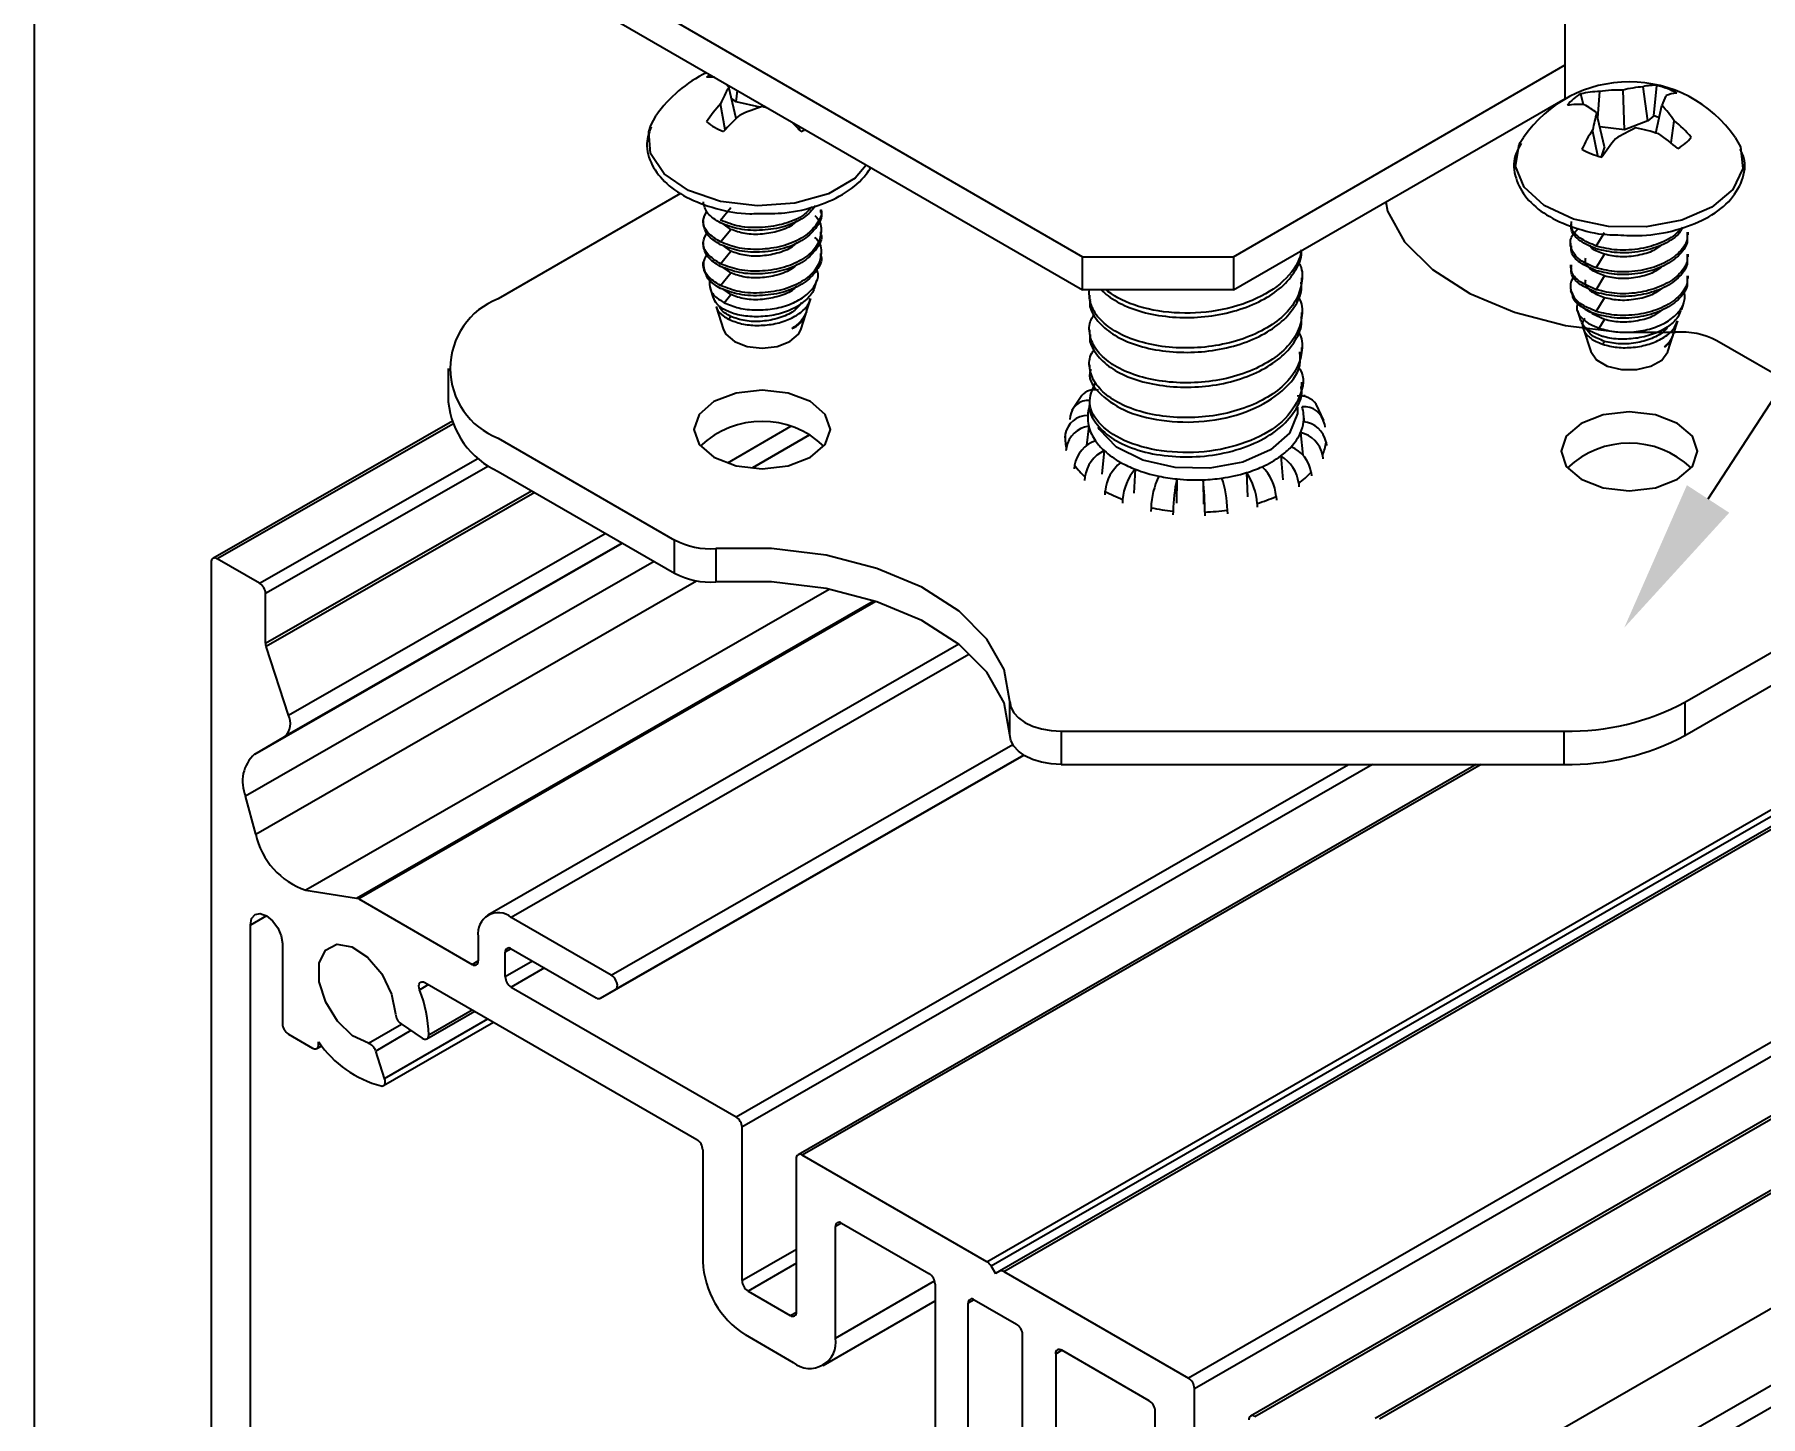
# Model space of a CAD drawing. Extents: x 0 to 4.79, y -8.18 to 0.
# Drawn here: x 0 to 2.023, y -5.025 to -3.406 of the extents above; entities that cross this region are included whole.
import ezdxf
from ezdxf import colors
from ezdxf.entities.mleader import LeaderData, LeaderLine
from ezdxf.math import Vec2, Vec3

# ---------------------------------------------------------------- set-up
doc = ezdxf.new("R2010")
doc.units = 0
doc.header["$LTSCALE"] = 0.5
doc.header["$MEASUREMENT"] = 0
for name, color, linetype in [('FAB DWG', 221, 'CONTINUOUS'), ('Hardware', 242, 'CONTINUOUS'), ('Housing', 150, 'CONTINUOUS'), ('Mounting', 4, 'CONTINUOUS')]:
    doc.layers.add(name, color=color, linetype=linetype)
doc.layers.add('Text-Unprinted', color=131, linetype='CONTINUOUS', plot=False)
doc.styles.get("Standard").update_dxf_attribs({"font": 'arial.ttf'})

msp = doc.modelspace()

# ---------------------------------------------------------------- linework, layer by layer
at = {"layer": 'Hardware', "transparency": 16777216}
for p, q in [((0.8225, -3.504), (0.8139, -3.4673)), ((0.8226, -3.4842), (0.824, -3.4712)), ((1.8158, -3.4878), (1.8125, -3.4751)), ((1.8325, -3.503), (1.8348, -3.4724)), ((1.8639, -3.5172), (1.8621, -3.4707)), ((1.8913, -3.5068), (1.8856, -3.4667)), ((1.8983, -3.5008), (1.9017, -3.4652)), ((0.8095, -3.5172), (0.8042, -3.4866)), ((0.8226, -3.4842), (0.8171, -3.481)), ((0.8501, -3.4907), (0.8226, -3.4842)), ((0.8529, -3.4898), (0.8529, -3.4879)), ((0.8572, -3.4904), (0.8558, -3.4907)), ((1.8405, -3.5371), (1.8311, -3.4971)), ((1.9005, -3.5209), (1.9077, -3.4886)), ((0.7226, -3.512), (0.7288, -3.5005)), ((0.8964, -3.5172), (0.8971, -3.5134)), ((1.8324, -3.5477), (1.8264, -3.5171)), ((1.8639, -3.5172), (1.835, -3.5138)), ((1.8913, -3.5068), (1.8639, -3.5172)), ((1.8983, -3.5008), (1.8913, -3.5068)), ((1.9184, -3.5326), (1.9221, -3.5065)), ((1.7415, -3.5322), (1.7452, -3.526)), ((1.8405, -3.5371), (1.8364, -3.5488)), ((0.8042, -3.6231), (0.8161, -3.6083)), ((0.9219, -3.6141), (0.9219, -3.611)), ((0.7839, -3.6237), (0.7839, -3.6269)), ((0.8042, -3.6486), (0.8161, -3.6338)), ((0.8161, -3.6338), (0.8071, -3.6273)), ((0.9219, -3.6397), (0.9219, -3.6365)), ((1.8307, -3.6534), (1.8402, -3.6374)), ((1.9384, -3.6404), (1.9384, -3.6372)), ((0.7839, -3.6492), (0.7839, -3.6524)), ((0.8042, -3.6742), (0.8161, -3.6593)), ((0.8161, -3.6593), (0.8071, -3.6528)), ((1.8004, -3.65), (1.8004, -3.6531)), ((0.8161, -3.6848), (0.8071, -3.6783)), ((0.9219, -3.6652), (0.9219, -3.662)), ((1.8004, -3.6755), (1.8004, -3.6787)), ((1.8307, -3.679), (1.8402, -3.6629)), ((1.9384, -3.6659), (1.9384, -3.6627)), ((0.7851, -3.6824), (0.786, -3.685)), ((0.8042, -3.7029), (0.8002, -3.7007)), ((0.8042, -3.6997), (0.8161, -3.6848)), ((0.9146, -3.7012), (0.9171, -3.6937)), ((1.8307, -3.7045), (1.8402, -3.6884)), ((1.9384, -3.6914), (1.9384, -3.6882)), ((0.7919, -3.703), (0.7955, -3.714)), ((0.8161, -3.7103), (0.8071, -3.7038)), ((0.8085, -3.7198), (0.8161, -3.7103)), ((0.9051, -3.7302), (0.9101, -3.715)), ((1.8016, -3.7079), (1.8027, -3.7113)), ((1.8307, -3.73), (1.8402, -3.7139)), ((1.9308, -3.7276), (1.9334, -3.7197)), ((0.7989, -3.7244), (0.8077, -3.7514)), ((0.8135, -3.739), (0.8161, -3.7358)), ((0.8981, -3.7514), (0.9041, -3.7332)), ((1.8086, -3.7292), (1.8123, -3.7404)), ((1.8307, -3.7332), (1.826, -3.7315)), ((1.8402, -3.7395), (1.826, -3.7327)), ((1.8341, -3.7497), (1.8402, -3.7395)), ((1.9213, -3.7566), (1.9264, -3.7411)), ((1.8156, -3.7506), (1.8242, -3.7769)), ((1.9146, -3.7769), (1.9206, -3.7587)), ((1.8381, -3.7684), (1.8402, -3.765))]:
    msp.add_line(p, q, dxfattribs=at)
at = {"layer": 'Hardware', "transparency": 16777216, "flags": 128}
for points in [[(0.975, -3.5584), (0.9618, -3.574), (0.9307, -3.592), (0.8911, -3.6031), (0.8474, -3.6063), (0.8043, -3.6011), (0.7665, -3.5881), (0.7381, -3.5687), (0.7221, -3.545), (0.7202, -3.5196), (0.7226, -3.512)], [(1.9936, -3.526), (1.9996, -3.537), (2.0025, -3.5623), (1.9909, -3.5869), (1.9662, -3.6079), (1.931, -3.6232), (1.8892, -3.631), (1.8451, -3.6306), (1.8038, -3.6219), (1.7695, -3.606), (1.746, -3.5844), (1.736, -3.5597), (1.7404, -3.5344), (1.7415, -3.5322)], [(0.8077, -3.7514), (0.8104, -3.7566), (0.8204, -3.7653), (0.8353, -3.771), (0.8529, -3.773), (0.8706, -3.771), (0.8855, -3.7653)], [(0.8855, -3.7653), (0.8954, -3.7566), (0.8981, -3.7514)], [(1.8242, -3.7769), (1.8242, -3.777), (1.831, -3.7866), (1.8436, -3.794), (1.8601, -3.798), (1.8781, -3.7981), (1.8947, -3.7942), (1.9075, -3.7869)], [(1.9075, -3.7869), (1.9145, -3.7773), (1.9146, -3.7769)]]:
    msp.add_lwpolyline(points, dxfattribs=at)
at = {"layer": 'Hardware', "transparency": 16777216}
for centre, radius, start, end in [((0.8529, -3.5865), 0.151, 115.6004, 145.2997), ((0.8345, -3.5135), 0.0746, 125.1355, 128.818), ((0.7908, -3.5197), 0.0644, 84.5139, 92.7161), ((0.9571, -3.5515), 0.1661, 149.5479, 156.9883), ((0.7382, -3.5269), 0.0963, 38.1877, 41.013), ((1.8694, -3.612), 0.151, 34.7003, 145.2997), ((1.8397, -3.5229), 0.0551, 119.5995, 141.2262), ((1.8354, -3.5707), 0.0983, 90.3431, 103.4609), ((1.8577, -3.6254), 0.1548, 88.4025, 98.51), ((1.8937, -3.5864), 0.1199, 93.8715, 105.3103), ((1.8985, -3.516), 0.051, 86.3923, 104.6353), ((1.8786, -3.5585), 0.0962, 61.1799, 76.0691), ((2.0965, -3.5591), 0.2015, 156.0273, 159.5249), ((1.9278, -3.5145), 0.0404, 94.0435, 112.3845), ((0.9475, -3.6151), 0.1924, 138.1056, 146.1163), ((1.0264, -3.7194), 0.2966, 132.2193, 137.5494), ((0.9201, -3.7033), 0.2237, 107.4568, 114.5533), ((0.7858, -3.7033), 0.2237, 70.4117, 72.5432), ((1.8098, -3.5801), 0.0926, 85.6992, 98.0428), ((1.7703, -3.5756), 0.0993, 52.264, 62.1565), ((2.047, -3.5577), 0.2242, 164.3048, 169.5639), ((1.7969, -3.5923), 0.1518, 34.4129, 43.103), ((0.8345, -3.4496), 0.0746, 231.182, 248.8233), ((0.6795, -3.7194), 0.2966, 42.4506, 45.5429), ((0.8714, -3.4496), 0.0746, 291.1767, 295.4045), ((2.0053, -3.6302), 0.2117, 147.6927, 154.7423), ((1.9719, -3.7205), 0.2265, 114.825, 121.5938), ((1.8359, -3.7298), 0.2187, 71.8656, 79.2335), ((1.8748, -3.5818), 0.0843, 69.3586, 73.811), ((1.8052, -3.6475), 0.1832, 41.6643, 50.3253), ((1.8603, -3.4557), 0.0962, 241.1799, 256.0691), ((2.1347, -3.7557), 0.3623, 140.9828, 145.2198), ((1.7561, -3.7372), 0.2612, 49.3258, 55.5035), ((1.8991, -3.4913), 0.0551, 299.5995, 321.2262), ((0.8153, -3.6734), 0.0312, 177.8838, 241.1302), ((1.8402, -3.6928), 0.0412, 197.703, 249.8647), ((0.8758, -3.7219), 0.0305, 292.9819, 338.3337), ((1.8961, -3.7499), 0.026, 304.5106, 340.2086)]:
    msp.add_arc(centre, radius, start, end, dxfattribs=at)
msp.add_open_spline([(0.8111, -3.4643), (0.8111, -3.4641), (0.8111, -3.4639), (0.811, -3.4637)], degree=3, dxfattribs=at)
for points, knots in [([(0.723, -3.5136), (0.7209, -3.519), (0.7156, -3.5327), (0.721, -3.5559), (0.7371, -3.5786), (0.7635, -3.5973), (0.7982, -3.61), (0.828, -3.6161), (0.8448, -3.6153), (0.8479, -3.6152)], [0, 0, 0, 0, 0.108616, 0.274928, 0.43839, 0.608191, 0.783854, 0.960052, 1, 1, 1, 1]), ([(1.7427, -3.5332), (1.7399, -3.5379), (1.7325, -3.5507), (1.7348, -3.5741), (1.7478, -3.598), (1.7715, -3.618), (1.804, -3.6324), (1.8338, -3.6401), (1.8517, -3.6402), (1.8559, -3.6402)], [0, 0, 0, 0, 0.098884, 0.267786, 0.430748, 0.597308, 0.77107, 0.946498, 1, 1, 1, 1]), ([(1.8559, -3.6402), (1.8654, -3.6408), (1.8886, -3.6421), (1.9248, -3.6355), (1.9601, -3.6222), (1.9875, -3.6023), (2.003, -3.5776), (2.0068, -3.5548), (2.001, -3.5431), (1.9994, -3.5398)], [0, 0, 0, 0, 0.11364, 0.277487, 0.44215, 0.608424, 0.775451, 0.935794, 1, 1, 1, 1]), ([(0.8479, -3.6152), (0.8585, -3.6153), (0.8829, -3.6154), (0.9191, -3.6069), (0.9524, -3.5916), (0.9712, -3.575), (0.9786, -3.5641), (0.9802, -3.5614)], [0, 0, 0, 0, 0.1107853, 0.2544545, 0.39903, 0.5451361, 0.5918415, 0.5918415, 0.5918415, 0.5918415]), ([(0.8042, -3.6486), (0.7986, -3.6451), (0.7873, -3.6379), (0.7819, -3.6244), (0.7863, -3.6161), (0.7882, -3.6124)], [0, 0, 0, 0, 0.3511819, 0.7116344, 1, 1, 1, 1]), ([(0.8042, -3.6263), (0.7984, -3.6228), (0.7868, -3.6156), (0.7849, -3.6061), (0.784, -3.6014)], [0, 0, 0, 0, 0.496316, 1, 1, 1, 1]), ([(0.9156, -3.6064), (0.9115, -3.6112), (0.9029, -3.6211), (0.8799, -3.6312), (0.853, -3.6357), (0.8255, -3.6346), (0.8112, -3.6291), (0.8042, -3.6263)], [0, 0, 0, 0, 0.1881219, 0.3931242, 0.5917072, 0.7985131, 1, 1, 1, 1]), ([(0.9113, -3.6074), (0.9084, -3.6106), (0.901, -3.619), (0.8798, -3.6279), (0.8531, -3.6325), (0.8255, -3.6314), (0.8112, -3.6259), (0.8042, -3.6231)], [0, 0, 0, 0, 0.138767, 0.356231, 0.566886, 0.786264, 1, 1, 1, 1]), ([(0.9219, -3.611), (0.9219, -3.611), (0.9237, -3.6166), (0.9175, -3.6281), (0.9033, -3.643), (0.88, -3.6535), (0.853, -3.658), (0.8255, -3.6569), (0.8112, -3.6514), (0.8042, -3.6486)], [0, 0, 0, 0, 0.001912, 0.16498, 0.333319, 0.501659, 0.664727, 0.834547, 1, 1, 1, 1]), ([(0.9219, -3.6141), (0.9219, -3.6142), (0.9237, -3.6198), (0.9175, -3.6313), (0.9033, -3.6462), (0.88, -3.6567), (0.853, -3.6612), (0.8255, -3.6601), (0.8112, -3.6546), (0.8042, -3.6518)], [0, 0, 0, 0, 0.001912, 0.16498, 0.333319, 0.501659, 0.664727, 0.834547, 1, 1, 1, 1]), ([(0.9146, -3.6175), (0.9153, -3.6182), (0.9213, -3.6237), (0.9232, -3.6367), (0.9185, -3.6535), (0.903, -3.6685), (0.88, -3.679), (0.853, -3.6835), (0.8255, -3.6824), (0.8112, -3.6769), (0.8042, -3.6742)], [0, 0, 0, 0, 0.018728, 0.16141, 0.298419, 0.439858, 0.581296, 0.718305, 0.860987, 1, 1, 1, 1]), ([(0.8042, -3.6742), (0.7986, -3.6706), (0.7873, -3.6634), (0.7819, -3.6499), (0.7863, -3.6416), (0.7882, -3.6379)], [0, 0, 0, 0, 0.351182, 0.711634, 1, 1, 1, 1]), ([(0.8042, -3.6518), (0.7984, -3.6483), (0.7868, -3.6411), (0.7849, -3.6316), (0.784, -3.6269)], [0, 0, 0, 0, 0.496316, 1, 1, 1, 1]), ([(0.9219, -3.6397), (0.9219, -3.6397), (0.9237, -3.6453), (0.9175, -3.6568), (0.9033, -3.6717), (0.88, -3.6822), (0.853, -3.6867), (0.8255, -3.6856), (0.8112, -3.6801), (0.8042, -3.6774)], [0, 0, 0, 0, 0.001912, 0.16498, 0.333319, 0.501659, 0.664727, 0.834547, 1, 1, 1, 1]), ([(0.8934, -3.6238), (0.8922, -3.625), (0.8875, -3.6302), (0.8731, -3.6362), (0.8531, -3.6401), (0.8322, -3.6396), (0.8214, -3.6357), (0.8161, -3.6338)], [0, 0, 0, 0, 0.073592, 0.307532, 0.534089, 0.770104, 1, 1, 1, 1]), ([(1.8307, -3.679), (1.8238, -3.6761), (1.8099, -3.6702), (1.8002, -3.657), (1.7995, -3.6433), (1.8068, -3.636), (1.8101, -3.6327)], [0, 0, 0, 0, 0.262082, 0.531082, 0.789386, 1, 1, 1, 1]), ([(1.8307, -3.6534), (1.824, -3.6506), (1.8103, -3.6447), (1.8006, -3.6337), (1.8014, -3.6267), (1.8017, -3.6244)], [0, 0, 0, 0, 0.39985, 0.8102554, 1, 1, 1, 1]), ([(1.8307, -3.6566), (1.824, -3.6538), (1.8103, -3.6479), (1.8006, -3.6369), (1.8014, -3.6299), (1.8017, -3.6276)], [0, 0, 0, 0, 0.39985, 0.810255, 1, 1, 1, 1]), ([(1.9318, -3.6315), (1.9303, -3.6343), (1.9257, -3.6426), (1.908, -3.653), (1.8829, -3.6605), (1.8549, -3.6624), (1.8387, -3.6585), (1.8307, -3.6566)], [0, 0, 0, 0, 0.113132, 0.337069, 0.553995, 0.779902, 1, 1, 1, 1]), ([(1.9291, -3.6326), (1.9283, -3.6339), (1.9243, -3.6407), (1.9078, -3.6498), (1.8829, -3.6573), (1.8549, -3.6592), (1.8387, -3.6554), (1.8307, -3.6534)], [0, 0, 0, 0, 0.05732, 0.29535, 0.525927, 0.766052, 1, 1, 1, 1]), ([(1.9371, -3.6372), (1.9374, -3.6401), (1.938, -3.6488), (1.9277, -3.6626), (1.9084, -3.6754), (1.8828, -3.6828), (1.8549, -3.6847), (1.8387, -3.6809), (1.8307, -3.679)], [0, 0, 0, 0, 0.091949, 0.275012, 0.458074, 0.635404, 0.820077, 1, 1, 1, 1]), ([(1.9371, -3.6404), (1.9374, -3.6433), (1.938, -3.652), (1.9277, -3.6657), (1.9084, -3.6786), (1.8828, -3.686), (1.8549, -3.6879), (1.8387, -3.6841), (1.8307, -3.6822)], [0, 0, 0, 0, 0.091949, 0.275012, 0.458074, 0.635404, 0.820077, 1, 1, 1, 1]), ([(0.8042, -3.6774), (0.7984, -3.6738), (0.7868, -3.6666), (0.7849, -3.6572), (0.784, -3.6524)], [0, 0, 0, 0, 0.496316, 1, 1, 1, 1]), ([(0.7896, -3.6619), (0.7874, -3.6647), (0.7849, -3.6681), (0.7842, -3.6717), (0.7841, -3.6723)], [0, 0, 0, 0, 0.839682, 1, 1, 1, 1]), ([(0.9146, -3.643), (0.9153, -3.6437), (0.9213, -3.6492), (0.9232, -3.6622), (0.9185, -3.6791), (0.903, -3.6941), (0.88, -3.7046), (0.853, -3.7091), (0.8255, -3.708), (0.8112, -3.7024), (0.8042, -3.6997)], [0, 0, 0, 0, 0.018728, 0.16141, 0.298419, 0.439858, 0.581296, 0.718305, 0.860987, 1, 1, 1, 1]), ([(0.8934, -3.6493), (0.8922, -3.6505), (0.8875, -3.6557), (0.8731, -3.6617), (0.8531, -3.6656), (0.8322, -3.6651), (0.8214, -3.6612), (0.8161, -3.6593)], [0, 0, 0, 0, 0.073592, 0.307532, 0.534089, 0.770104, 1, 1, 1, 1]), ([(1.8307, -3.6822), (1.824, -3.6793), (1.8103, -3.6734), (1.8006, -3.6624), (1.8014, -3.6554), (1.8017, -3.6532)], [0, 0, 0, 0, 0.39985, 0.8102554, 1, 1, 1, 1]), ([(1.8402, -3.6629), (1.8346, -3.661), (1.8271, -3.6583), (1.8241, -3.6541), (1.8233, -3.6529)], [0, 0, 0, 0, 0.737849, 1, 1, 1, 1]), ([(1.9069, -3.6524), (1.904, -3.6545), (1.8967, -3.6601), (1.8793, -3.6649), (1.8585, -3.6669), (1.8462, -3.6642), (1.8402, -3.6629)], [0, 0, 0, 0, 0.171492, 0.442558, 0.724939, 1, 1, 1, 1]), ([(0.8042, -3.6997), (0.7985, -3.6961), (0.7872, -3.6889), (0.7835, -3.6785), (0.784, -3.673), (0.7841, -3.6723)], [0, 0, 0, 0, 0.45594, 0.923915, 1, 1, 1, 1]), ([(0.9219, -3.6652), (0.9219, -3.6652), (0.9237, -3.6708), (0.9175, -3.6824), (0.9033, -3.6972), (0.88, -3.7078), (0.853, -3.7122), (0.8255, -3.7111), (0.8112, -3.7056), (0.8042, -3.7029)], [0, 0, 0, 0, 0.001912, 0.16498, 0.333319, 0.501659, 0.664727, 0.834547, 1, 1, 1, 1]), ([(0.8085, -3.7198), (0.814, -3.7221), (0.8249, -3.7267), (0.846, -3.7289), (0.8677, -3.7272), (0.888, -3.7214), (0.9047, -3.7118), (0.9154, -3.6996), (0.9197, -3.6886), (0.9177, -3.6823), (0.9172, -3.6805)], [0, 0, 0, 0, 0.134149, 0.268343, 0.402646, 0.536787, 0.67322, 0.810013, 0.946683, 1, 1, 1, 1]), ([(0.8934, -3.6748), (0.8922, -3.676), (0.8875, -3.6812), (0.8731, -3.6872), (0.8531, -3.6911), (0.8322, -3.6907), (0.8214, -3.6867), (0.8161, -3.6848)], [0, 0, 0, 0, 0.073592, 0.307532, 0.534089, 0.770104, 1, 1, 1, 1]), ([(1.8307, -3.7045), (1.824, -3.7016), (1.8103, -3.6958), (1.8006, -3.6847), (1.8014, -3.6777), (1.8017, -3.6755)], [0, 0, 0, 0, 0.39985, 0.810255, 1, 1, 1, 1]), ([(1.8307, -3.7077), (1.824, -3.7048), (1.8103, -3.6989), (1.8006, -3.6879), (1.8014, -3.6809), (1.8017, -3.6787)], [0, 0, 0, 0, 0.39985, 0.810255, 1, 1, 1, 1]), ([(1.8402, -3.6884), (1.8351, -3.6864), (1.8248, -3.6822), (1.8175, -3.6742), (1.8181, -3.6691), (1.8183, -3.6675)], [0, 0, 0, 0, 0.399824, 0.810289, 1, 1, 1, 1]), ([(1.9371, -3.6627), (1.9374, -3.6656), (1.938, -3.6743), (1.9277, -3.6881), (1.9084, -3.7009), (1.8828, -3.7083), (1.8549, -3.7103), (1.8387, -3.7064), (1.8307, -3.7045)], [0, 0, 0, 0, 0.091949, 0.275012, 0.458074, 0.635404, 0.820077, 1, 1, 1, 1]), ([(1.9371, -3.6659), (1.9374, -3.6688), (1.938, -3.6775), (1.9277, -3.6913), (1.9084, -3.7041), (1.8828, -3.7115), (1.8549, -3.7134), (1.8387, -3.7096), (1.8307, -3.7077)], [0, 0, 0, 0, 0.091949, 0.275012, 0.458074, 0.635404, 0.820077, 1, 1, 1, 1]), ([(1.9069, -3.6779), (1.904, -3.6801), (1.8967, -3.6856), (1.8793, -3.6904), (1.8585, -3.6924), (1.8462, -3.6897), (1.8402, -3.6884)], [0, 0, 0, 0, 0.171492, 0.442558, 0.724939, 1, 1, 1, 1]), ([(0.8002, -3.7007), (0.7959, -3.6977), (0.7889, -3.6929), (0.7874, -3.6869), (0.7869, -3.6847)], [0, 0, 0, 0, 0.6274247, 1, 1, 1, 1]), ([(0.7916, -3.6932), (0.7913, -3.6968), (0.7908, -3.704), (0.7978, -3.7133), (0.8054, -3.7179), (0.8085, -3.7198)], [0, 0, 0, 0, 0.36911, 0.742833, 1, 1, 1, 1]), ([(0.9142, -3.7011), (0.9142, -3.7017), (0.9136, -3.7069), (0.9058, -3.7159), (0.8914, -3.7266), (0.8722, -3.7337), (0.8513, -3.7367), (0.8309, -3.7357), (0.8178, -3.7323), (0.812, -3.7295), (0.8109, -3.729)], [0, 0, 0, 0, 0.02067, 0.1828, 0.341057, 0.499199, 0.657285, 0.811774, 0.965858, 1, 1, 1, 1]), ([(0.8934, -3.7003), (0.8922, -3.7016), (0.8875, -3.7067), (0.8731, -3.7127), (0.8531, -3.7166), (0.8322, -3.7162), (0.8214, -3.7123), (0.8161, -3.7103)], [0, 0, 0, 0, 0.073592, 0.307532, 0.534089, 0.770104, 1, 1, 1, 1]), ([(1.805, -3.6896), (1.8044, -3.6902), (1.8002, -3.6944), (1.8001, -3.7002), (1.8008, -3.7047), (1.8009, -3.7053)], [0, 0, 0, 0, 0.138451, 0.891941, 1, 1, 1, 1]), ([(1.8402, -3.7139), (1.8351, -3.7119), (1.8248, -3.7077), (1.8175, -3.6997), (1.8181, -3.6946), (1.8183, -3.693)], [0, 0, 0, 0, 0.399824, 0.810289, 1, 1, 1, 1]), ([(1.9371, -3.6882), (1.9374, -3.6911), (1.938, -3.6998), (1.9277, -3.7136), (1.9084, -3.7265), (1.8828, -3.7338), (1.8549, -3.7358), (1.8387, -3.7319), (1.8307, -3.73)], [0, 0, 0, 0, 0.091949, 0.275012, 0.458074, 0.635404, 0.820077, 1, 1, 1, 1]), ([(1.9371, -3.6914), (1.9374, -3.6943), (1.938, -3.703), (1.9277, -3.7168), (1.9084, -3.7296), (1.8828, -3.737), (1.8549, -3.739), (1.8387, -3.7351), (1.8307, -3.7332)], [0, 0, 0, 0, 0.091949, 0.275012, 0.458074, 0.635404, 0.820077, 1, 1, 1, 1]), ([(0.8109, -3.729), (0.8067, -3.7265), (0.7991, -3.7221), (0.797, -3.7163), (0.796, -3.7138)], [0, 0, 0, 0, 0.561118, 1, 1, 1, 1]), ([(0.8135, -3.739), (0.8184, -3.741), (0.8281, -3.745), (0.8468, -3.7469), (0.8661, -3.7453), (0.8842, -3.74), (0.8987, -3.7314), (0.9076, -3.7225), (0.9089, -3.7166), (0.9093, -3.7148)], [0, 0, 0, 0, 0.154062, 0.30818, 0.462454, 0.6165, 0.773512, 0.931001, 1, 1, 1, 1]), ([(0.8992, -3.7199), (0.8964, -3.7233), (0.8902, -3.7306), (0.8733, -3.7383), (0.853, -3.7421), (0.8322, -3.7417), (0.8214, -3.7378), (0.8161, -3.7358)], [0, 0, 0, 0, 0.17325, 0.382024, 0.584209, 0.794835, 1, 1, 1, 1]), ([(1.8307, -3.73), (1.8239, -3.7271), (1.81, -3.7213), (1.8026, -3.7115), (1.8011, -3.7061), (1.8009, -3.7053)], [0, 0, 0, 0, 0.45594, 0.923915, 1, 1, 1, 1]), ([(1.826, -3.7315), (1.821, -3.7289), (1.8106, -3.7237), (1.8033, -3.7161), (1.8032, -3.7117), (1.8031, -3.7112)], [0, 0, 0, 0, 0.459777, 0.939644, 1, 1, 1, 1]), ([(1.809, -3.7199), (1.8084, -3.7218), (1.8067, -3.7272), (1.8115, -3.7362), (1.8212, -3.7445), (1.8304, -3.7482), (1.8341, -3.7497)], [0, 0, 0, 0, 0.158977, 0.469507, 0.783758, 1, 1, 1, 1]), ([(1.8341, -3.7497), (1.8404, -3.7513), (1.8529, -3.7546), (1.8748, -3.7545), (1.8959, -3.7505), (1.9143, -3.7425), (1.9278, -3.7313), (1.9353, -3.7183), (1.9343, -3.7094), (1.9338, -3.7051)], [0, 0, 0, 0, 0.143018, 0.286085, 0.429267, 0.572277, 0.71773, 0.863568, 1, 1, 1, 1]), ([(1.9069, -3.7034), (1.904, -3.7056), (1.8967, -3.7112), (1.8793, -3.7159), (1.8585, -3.7179), (1.8462, -3.7153), (1.8402, -3.7139)], [0, 0, 0, 0, 0.171492, 0.442558, 0.724939, 1, 1, 1, 1]), ([(0.7995, -3.7243), (0.7995, -3.7251), (0.8, -3.729), (0.8053, -3.7342), (0.8114, -3.7378), (0.8135, -3.739)], [0, 0, 0, 0, 0.141196, 0.703345, 1, 1, 1, 1]), ([(0.8161, -3.7358), (0.8115, -3.7333), (0.8049, -3.7297), (0.8036, -3.7249), (0.8032, -3.7235)], [0, 0, 0, 0, 0.6962, 1, 1, 1, 1]), ([(0.905, -3.7301), (0.9033, -3.7338), (0.9, -3.7412), (0.8918, -3.7471), (0.8877, -3.75)], [0, 0, 0, 0, 0.5007864, 1, 1, 1, 1]), ([(1.8361, -3.7586), (1.8311, -3.7566), (1.8213, -3.7526), (1.8137, -3.7457), (1.8131, -3.7413), (1.813, -3.7402)], [0, 0, 0, 0, 0.427493, 0.855278, 1, 1, 1, 1]), ([(1.8173, -3.7381), (1.8169, -3.7385), (1.8141, -3.7418), (1.8144, -3.749), (1.8191, -3.758), (1.8281, -3.7646), (1.8356, -3.7674), (1.8381, -3.7684)], [0, 0, 0, 0, 0.042403, 0.310345, 0.581523, 0.855446, 1, 1, 1, 1]), ([(1.9299, -3.7274), (1.9292, -3.73), (1.9272, -3.7371), (1.9163, -3.7474), (1.8996, -3.7565), (1.8794, -3.7617), (1.8586, -3.7631), (1.8442, -3.7611), (1.8373, -3.759), (1.8361, -3.7586)], [0, 0, 0, 0, 0.1025021, 0.2763098, 0.4499904, 0.6236099, 0.7932786, 0.9625028, 1, 1, 1, 1]), ([(1.8381, -3.7684), (1.8437, -3.7699), (1.8548, -3.7727), (1.8742, -3.7725), (1.893, -3.7688), (1.9092, -3.7616), (1.9213, -3.752), (1.9245, -3.7445), (1.926, -3.741)], [0, 0, 0, 0, 0.169098, 0.338258, 0.507589, 0.676668, 0.849005, 1, 1, 1, 1]), ([(1.9069, -3.7289), (1.904, -3.7311), (1.8967, -3.7367), (1.8793, -3.7415), (1.8585, -3.7435), (1.8462, -3.7408), (1.8402, -3.7395)], [0, 0, 0, 0, 0.171492, 0.442558, 0.724939, 1, 1, 1, 1]), ([(1.8402, -3.765), (1.8349, -3.7629), (1.8242, -3.7588), (1.8202, -3.7522), (1.8182, -3.7489)], [0, 0, 0, 0, 0.493433, 1, 1, 1, 1]), ([(1.9144, -3.7476), (1.9138, -3.7486), (1.9108, -3.7539), (1.8984, -3.7611), (1.8796, -3.7671), (1.8584, -3.7689), (1.8462, -3.7663), (1.8402, -3.765)], [0, 0, 0, 0, 0.05703, 0.295152, 0.525759, 0.765994, 1, 1, 1, 1]), ([(1.9206, -3.7564), (1.9202, -3.758), (1.9192, -3.7634), (1.9143, -3.768), (1.9109, -3.7713)], [0, 0, 0, 0, 0.294211, 1, 1, 1, 1])]:
    msp.add_open_spline(points, degree=3, knots=knots, dxfattribs=at)
at = {"layer": 'Housing', "transparency": 16777216}
for p, q in [((0.49, -3.8587), (0.2092, -4.0193)), ((0.491, -3.8615), (0.2142, -4.0198)), ((0.8126, -3.9072), (0.8867, -3.8644)), ((0.8417, -3.9132), (0.9085, -3.8746)), ((0.9085, -3.8746), (0.8417, -3.9132)), ((0.2636, -4.0484), (0.5195, -3.9022)), ((0.532, -3.9113), (0.2707, -4.0606)), ((0.2707, -4.1187), (0.5827, -3.9401)), ((0.5863, -3.9422), (0.2714, -4.1225)), ((0.2582, -4.2485), (0.6889, -4.0014)), ((0.6889, -4.0014), (0.2935, -4.2281)), ((0.2977, -4.2029), (0.6691, -3.99)), ((0.2071, -4.0239), (0.2071, -7.1104)), ((0.2636, -4.0484), (0.2142, -4.0198)), ((0.7264, -4.0231), (0.2475, -4.298)), ((0.2593, -4.3424), (0.776, -4.0456)), ((0.2707, -4.1187), (0.2707, -4.0606)), ((0.9314, -4.0556), (0.3182, -4.4081)), ((0.3776, -4.4174), (0.9836, -4.0691)), ((0.9863, -4.0698), (0.38, -4.4183)), ((1.1163, -4.8434), (2.4118, -4.097)), ((2.4168, -4.1023), (1.1213, -4.8487)), ((0.2977, -4.2029), (0.2714, -4.1225)), ((1.0834, -4.12), (0.5314, -4.4372)), ((2.4268, -4.1081), (1.1313, -4.8544)), ((1.1363, -4.8549), (2.4318, -4.1086)), ((1.0953, -4.1318), (0.5589, -4.4399)), ((0.2582, -4.2485), (0.2935, -4.2281)), ((0.6761, -4.5076), (1.1469, -4.2374)), ((2.6481, -4.2334), (1.3526, -4.9798)), ((1.3597, -4.992), (2.6552, -4.2457)), ((0.6635, -4.5347), (1.1597, -4.2497)), ((1.1597, -4.2497), (0.6811, -4.5245)), ((0.8223, -4.6736), (1.5403, -4.2607)), ((1.5685, -4.2607), (0.8293, -4.6859)), ((1.69, -4.2607), (0.8951, -4.7181)), ((1.6958, -4.2607), (0.9, -4.7185)), ((2.7209, -4.2778), (1.4254, -5.0243)), ((1.4304, -5.0247), (2.7259, -4.2783)), ((2.867, -4.2805), (1.5715, -5.0269)), ((1.5765, -5.0274), (2.872, -4.281)), ((0.2593, -4.3424), (0.2475, -4.298)), ((3.2795, -4.2975), (1.984, -5.0439)), ((2.9893, -4.3487), (1.6938, -5.0951)), ((0.3182, -4.4081), (0.3776, -4.4174)), ((0.38, -4.4183), (0.5129, -4.495)), ((1.7327, -5.1625), (3.0282, -4.4161)), ((0.2718, -4.438), (0.253, -4.4489)), ((0.253, -5.5606), (0.253, -4.4489)), ((0.6761, -4.5076), (0.5589, -4.4399)), ((0.2906, -4.4705), (0.2906, -4.5645)), ((0.52, -4.4624), (0.52, -4.491)), ((0.5129, -4.495), (0.52, -4.491)), ((0.5589, -4.4767), (0.5518, -4.4808)), ((0.5518, -4.5093), (0.5518, -4.4808)), ((0.5518, -4.5093), (0.5836, -4.491)), ((0.5589, -4.4767), (0.6585, -4.5342)), ((0.5978, -4.4991), (0.5589, -4.5216)), ((0.462, -4.5187), (0.4515, -4.5248)), ((0.4577, -4.5162), (0.7763, -4.7002)), ((0.5589, -4.5216), (0.8223, -4.6736)), ((0.6635, -4.5347), (0.6811, -4.5245)), ((0.46, -4.5823), (0.5161, -4.55)), ((0.4621, -4.5777), (0.5131, -4.5483)), ((0.3914, -4.5872), (0.4301, -4.5649)), ((0.409, -4.637), (0.538, -4.5626)), ((0.4104, -4.6286), (0.5314, -4.5588)), ((0.4296, -4.5646), (0.4544, -4.5814)), ((0.2977, -4.5767), (0.326, -4.593)), ((0.331, -4.5935), (0.3366, -4.5903)), ((0.333, -4.5889), (0.333, -4.5858)), ((0.333, -4.5889), (0.3347, -4.588)), ((0.4413, -4.5726), (0.3999, -4.5965)), ((0.4104, -4.6286), (0.3999, -4.5965)), ((0.8293, -4.6859), (0.8293, -4.8655)), ((0.7834, -4.7124), (0.7834, -4.8431)), ((0.893, -4.9023), (0.893, -4.7226)), ((1.1163, -4.8434), (0.9, -4.7185)), ((0.946, -4.7981), (0.9389, -4.8022)), ((0.9389, -4.9329), (0.9389, -4.8022)), ((0.946, -4.7981), (1.0485, -4.8573)), ((0.8293, -4.8655), (0.893, -4.8288)), ((0.893, -4.8451), (0.8364, -4.8778)), ((1.1213, -4.8487), (1.1263, -4.8573)), ((1.1313, -4.8544), (1.1263, -4.8573)), ((1.1363, -4.8549), (1.3526, -4.9798)), ((0.9389, -4.9329), (1.055, -4.8659)), ((1.0556, -4.8696), (1.0556, -5.0492)), ((0.8364, -4.8778), (0.8859, -4.9063)), ((0.9244, -4.9649), (1.0556, -4.8892)), ((1.1016, -4.8879), (1.0945, -4.892)), ((1.0945, -5.0717), (1.0945, -4.892)), ((1.1016, -4.8879), (1.1511, -4.9165)), ((0.8859, -4.9063), (0.893, -4.9023)), ((0.8329, -4.9288), (0.8894, -4.9615)), ((1.1581, -5.1084), (1.1581, -4.9288)), ((1.197, -4.9512), (1.2041, -4.9471)), ((1.197, -4.9512), (1.197, -5.1309)), ((1.3066, -5.0063), (1.2041, -4.9471)), ((1.3597, -5.1717), (1.3597, -4.992)), ((1.3137, -5.1492), (1.3137, -5.0186))]:
    msp.add_line(p, q, dxfattribs=at)
at = {"layer": 'Housing', "transparency": 16777216, "flags": 128}
for points in [[(0.253, -4.4489), (0.2545, -4.4414), (0.2585, -4.4367), (0.2646, -4.4355), (0.2718, -4.438), (0.279, -4.4438), (0.2851, -4.452), (0.2892, -4.4614), (0.2906, -4.4705)], [(0.3914, -4.5872), (0.3729, -4.5786), (0.3552, -4.5616), (0.3414, -4.5393), (0.3338, -4.5153), (0.3336, -4.4937), (0.3409, -4.4782), (0.3545, -4.4713), (0.372, -4.4743), (0.3905, -4.4866), (0.407, -4.5062), (0.4185, -4.5297), (0.4232, -4.5531)], [(0.6811, -4.5245), (0.6824, -4.5232), (0.6831, -4.5214), (0.6832, -4.5191), (0.6827, -4.5164), (0.6816, -4.5138), (0.6801, -4.5113), (0.6782, -4.5092), (0.6761, -4.5076)], [(0.4515, -4.5248), (0.4508, -4.5225), (0.4506, -4.5202), (0.4509, -4.5183), (0.4516, -4.5168), (0.4527, -4.5157), (0.4542, -4.5153), (0.4559, -4.5155), (0.4577, -4.5162)], [(0.4544, -4.5814), (0.4559, -4.5823), (0.4573, -4.5827), (0.4587, -4.5828), (0.4598, -4.5824), (0.4608, -4.5817), (0.4615, -4.5807), (0.462, -4.5793), (0.4621, -4.5777)], [(0.4064, -4.6374), (0.4077, -4.6375), (0.4089, -4.6371), (0.4098, -4.6364), (0.4105, -4.6353), (0.4109, -4.6339), (0.4111, -4.6323), (0.4109, -4.6305), (0.4104, -4.6286)]]:
    msp.add_lwpolyline(points, dxfattribs=at)
at = {"layer": 'Housing', "transparency": 16777216}
for centre, radius, start, end in [((0.2114, -4.0232), 0.00437, 50.7967, 189.214), ((0.2554, -4.0613), 0.0154, 2.6055, 57.3945), ((0.2832, -4.1185), 0.0125, 180.8303, 198.7806), ((0.279, -4.2127), 0.0211, 313.2543, 27.733), ((0.2868, -4.2806), 0.043, 131.7023, 203.9301), ((0.3462, -4.3237), 0.0889, 192.0987, 251.6377), ((0.3763, -4.4244), 0.00711, 59.0454, 79.976), ((0.5437, -4.4585), 0.024, 50.7967, 189.214), ((0.5157, -4.4917), 0.00437, 230.7967, 9.214), ((0.5561, -4.4801), 0.00437, 50.7967, 189.214), ((0.5671, -4.5086), 0.0154, 182.6055, 237.3945), ((0.308, -4.5811), 0.1541, 1.2573, 21.4114), ((0.6614, -4.5301), 0.00503, 234.3818, 294.314), ((0.306, -4.5638), 0.0154, 182.6055, 237.3945), ((0.4388, -4.5519), 0.0157, 184.5411, 234.1691), ((0.3287, -4.5896), 0.00437, 230.7967, 9.214), ((0.4381, -4.5145), 0.1269, 214.1538, 255.5396), ((0.3866, -4.6001), 0.0137, 15.3631, 69.7786), ((0.814, -4.6866), 0.0154, 2.6055, 57.3945), ((0.768, -4.7131), 0.0154, 2.6055, 57.3945), ((0.8973, -4.7219), 0.00437, 50.7967, 189.214), ((0.9432, -4.8015), 0.00437, 50.7967, 189.214), ((0.8908, -4.8382), 0.1076, 182.6055, 237.3945), ((1.1087, -4.8556), 0.0144, 28.8556, 58.0453), ((1.1334, -4.859), 0.00503, 54.3818, 114.314), ((0.8447, -4.8648), 0.0154, 182.6055, 237.3945), ((1.0403, -4.8703), 0.0154, 2.6055, 57.3945), ((1.0988, -4.8913), 0.00437, 50.7967, 189.214), ((0.8887, -4.903), 0.00437, 230.7967, 9.214), ((0.9088, -4.9378), 0.0306, 230.7967, 9.214), ((1.1428, -4.9295), 0.0154, 2.6055, 57.3945), ((1.2013, -4.9505), 0.00437, 50.7967, 189.214), ((1.3443, -4.9927), 0.0154, 2.6055, 57.3945), ((1.2984, -5.0193), 0.0154, 2.6055, 57.3945), ((1.4276, -5.0281), 0.00437, 50.7967, 189.214)]:
    msp.add_arc(centre, radius, start, end, dxfattribs=at)
at = {"layer": 'Mounting', "transparency": 16777216}
for p, q in [((0.572, -3.2867), (1.2286, -3.6658)), ((0.572, -3.3257), (1.2286, -3.7048)), ((1.7943, -3.4412), (1.7943, -3.3392)), ((1.4054, -3.6658), (1.7943, -3.4412)), ((1.7943, -3.4803), (1.7943, -3.4412)), ((1.4054, -3.7048), (1.7943, -3.4803)), ((0.7571, -3.5919), (0.5436, -3.7152)), ((1.2286, -3.6658), (1.4054, -3.6658)), ((1.2286, -3.7048), (1.2286, -3.6658)), ((1.4054, -3.6658), (1.4054, -3.7048)), ((1.4857, -3.6955), (1.4857, -3.6904)), ((1.4054, -3.7048), (1.2286, -3.7048)), ((1.2367, -3.7108), (1.2367, -3.7159)), ((1.4857, -3.7363), (1.4857, -3.7312)), ((1.2367, -3.7517), (1.2367, -3.7568)), ((1.4857, -3.7772), (1.4857, -3.7721)), ((2.1788, -3.8836), (1.9721, -3.7643)), ((0.485, -3.7968), (0.485, -3.8359)), ((1.2367, -3.7925), (1.2367, -3.7976)), ((1.4857, -3.818), (1.4857, -3.8129)), ((1.2276, -3.8283), (1.2159, -3.846)), ((1.2367, -3.8333), (1.2367, -3.8384)), ((1.4881, -3.8275), (1.4883, -3.8296)), ((1.5112, -3.8579), (1.5023, -3.8386)), ((1.214, -3.8526), (1.2135, -3.8566)), ((1.2347, -3.8498), (1.2345, -3.8517)), ((1.4887, -3.8596), (1.4876, -3.8498)), ((1.512, -3.8616), (1.5124, -3.8656)), ((0.5436, -3.8785), (0.7502, -3.9978)), ((1.2081, -3.8739), (1.2077, -3.8779)), ((1.2357, -3.8645), (1.2333, -3.8872)), ((1.4841, -3.872), (1.4868, -3.8985)), ((1.514, -3.8831), (1.5144, -3.8872)), ((1.2095, -3.8893), (1.2091, -3.8934)), ((1.2537, -3.893), (1.2513, -3.9207)), ((1.461, -3.8993), (1.4633, -3.9271)), ((1.5098, -3.8983), (1.5102, -3.9025)), ((0.5436, -3.9175), (0.7502, -4.0368)), ((1.2192, -3.9101), (1.2188, -3.9142)), ((1.2313, -3.9238), (1.2309, -3.928)), ((1.2903, -3.9149), (1.2887, -3.943)), ((1.4207, -3.9188), (1.422, -3.9471)), ((1.4964, -3.9185), (1.4968, -3.9227)), ((1.2548, -3.9406), (1.2545, -3.9448)), ((1.3392, -3.9263), (1.3387, -3.9547)), ((1.37, -3.9272), (1.3702, -3.9556)), ((1.4819, -3.9314), (1.4822, -3.9356)), ((1.2755, -3.9503), (1.2753, -3.9545)), ((1.3088, -3.96), (1.3087, -3.9643)), ((1.3346, -3.964), (1.3345, -3.9683)), ((1.3719, -3.9652), (1.3719, -3.9695)), ((1.3982, -3.9627), (1.3983, -3.9671)), ((1.4331, -3.955), (1.4333, -3.9593)), ((1.4555, -3.9466), (1.4557, -3.9509)), ((0.7502, -4.0368), (0.7502, -3.9978)), ((0.7988, -4.0077), (0.7988, -4.0468)), ((1.9346, -4.1878), (2.1788, -4.0469)), ((1.9346, -4.2268), (2.1788, -4.0859)), ((1.1434, -4.2261), (1.1434, -4.187)), ((1.9346, -4.1878), (1.9346, -4.2268)), ((1.2034, -4.2216), (1.7932, -4.2216)), ((1.2034, -4.2216), (1.2034, -4.2607)), ((1.7932, -4.2607), (1.7932, -4.2216)), ((1.2034, -4.2607), (1.7932, -4.2607))]:
    msp.add_line(p, q, dxfattribs=at)
at = {"layer": 'Mounting', "transparency": 16777216, "flags": 128}
for points in [[(1.5839, -3.6017), (1.5859, -3.6125), (1.606, -3.6483), (1.6387, -3.6809), (1.6823, -3.7089), (1.735, -3.731), (1.7946, -3.7464), (1.8583, -3.7543), (1.9236, -3.7543)], [(0.7964, -3.9009), (0.8223, -3.9109), (0.8529, -3.9145), (0.8836, -3.9109), (0.9095, -3.9009), (0.9269, -3.8859), (0.9329, -3.8683), (0.9269, -3.8506), (0.9095, -3.8356), (0.8836, -3.8256), (0.8529, -3.8221), (0.8223, -3.8256), (0.7964, -3.8356), (0.779, -3.8506), (0.7729, -3.8683), (0.779, -3.8859), (0.7964, -3.9009)], [(1.4806, -3.842), (1.4805, -3.8497), (1.471, -3.8725), (1.4488, -3.8922), (1.4164, -3.9064), (1.3777, -3.9136), (1.337, -3.9128), (1.2991, -3.9042), (1.2684, -3.8888), (1.2485, -3.8683), (1.2469, -3.8654)], [(1.8128, -3.9264), (1.8388, -3.9365), (1.8694, -3.94), (1.9, -3.9365), (1.926, -3.9264), (1.9433, -3.9115), (1.9494, -3.8938), (1.9433, -3.8761), (1.926, -3.8611), (1.9, -3.8511), (1.8694, -3.8476), (1.8388, -3.8511), (1.8128, -3.8611), (1.7955, -3.8761), (1.7894, -3.8938), (1.7955, -3.9115), (1.8128, -3.9264)], [(1.1434, -4.187), (1.1365, -4.1496), (1.1163, -4.1138), (1.0837, -4.0812), (1.0401, -4.0532), (0.9873, -4.031), (0.9278, -4.0157), (0.864, -4.0078), (0.7988, -4.0077)], [(1.1434, -4.2261), (1.1365, -4.1886), (1.1163, -4.1528), (1.0837, -4.1202), (1.0401, -4.0922), (0.9873, -4.0701), (0.9278, -4.0547), (0.864, -4.0468), (0.7988, -4.0468)], [(1.1434, -4.187), (1.1445, -4.1938), (1.1479, -4.2003), (1.1535, -4.2063), (1.1609, -4.2115), (1.17, -4.2158), (1.1804, -4.219), (1.1917, -4.221), (1.2034, -4.2216)], [(1.2034, -4.2607), (1.1917, -4.26), (1.1804, -4.258), (1.17, -4.2548), (1.1609, -4.2505), (1.1535, -4.2453), (1.1479, -4.2393), (1.1445, -4.2328), (1.1434, -4.2261)]]:
    msp.add_lwpolyline(points, dxfattribs=at)
at = {"layer": 'Mounting', "transparency": 16777216}
for centre, radius, start, end in [((0.5746, -3.7968), 0.0873, 110.7834, 249.2166), ((1.9306, -3.8432), 0.0891, 62.2599, 94.5612), ((1.2427, -3.8424), 0.0207, 77.2476, 137.0027), ((0.5851, -3.8259), 0.1006, 185.6948, 245.6253), ((1.2357, -3.8561), 0.022, 87.4733, 170.8553), ((1.2784, -3.8545), 0.0439, 162.2468, 176.4294), ((1.4837, -3.8518), 0.0228, 35.5126, 98.8097), ((1.4878, -3.8661), 0.0246, 10.455, 94.4378), ((1.4449, -3.8543), 0.0429, 353.1711, 17.2034), ((0.8529, -3.964), 0.1052, 46.4281, 133.5719), ((1.235, -3.8791), 0.0274, 90.892, 169.0167), ((1.2773, -3.8543), 0.0428, 176.5892, 193.7853), ((1.4424, -3.8538), 0.0455, 336.4133, 352.9024), ((1.485, -3.8888), 0.0295, 10.9956, 85.0401), ((1.2597, -3.877), 0.0517, 176.5892, 193.7853), ((1.2399, -3.8951), 0.0309, 97.7274, 169.1503), ((1.2549, -3.9161), 0.0362, 107.9505, 170.4221), ((1.2854, -3.8519), 0.0512, 194.2258, 215.5711), ((1.3016, -3.8407), 0.0709, 215.2995, 227.565), ((1.4296, -3.8477), 0.0597, 316.739, 336.0176), ((1.4772, -3.9043), 0.0331, 10.4338, 78.0086), ((1.4593, -3.8763), 0.055, 336.4133, 352.9024), ((1.8694, -3.9895), 0.1052, 46.4281, 133.5719), ((1.2716, -3.9296), 0.0407, 115.9745, 171.841), ((1.3218, -3.8181), 0.1012, 227.7429, 241.2876), ((1.3908, -3.8029), 0.1192, 293.9279, 306.0667), ((1.4109, -3.8308), 0.0849, 306.198, 317.0727), ((1.4383, -3.9369), 0.0439, 7.1919, 58.8356), ((1.4581, -3.9244), 0.0388, 8.7627, 67.3221), ((1.2891, -3.8605), 0.0857, 215.2995, 227.565), ((1.3041, -3.9456), 0.0495, 128.5932, 174.152), ((1.3402, -3.7858), 0.1384, 241.0202, 248.8697), ((1.3357, -3.9547), 0.0604, 138.7758, 175.7991), ((1.3534, -3.7513), 0.1753, 248.9181, 258.3002), ((1.404, -3.9637), 0.0953, 154.726, 177.8143), ((1.3598, -3.7227), 0.2046, 258.1836, 264.2303), ((1.365, -3.7358), 0.1913, 278.0696, 286.9201), ((1.3747, -3.7682), 0.1575, 286.9503, 294.1513), ((1.3624, -3.9591), 0.0708, 3.2843, 34.6215), ((1.4004, -3.9513), 0.0553, 4.8468, 45.4206), ((1.4212, -3.8486), 0.1026, 306.198, 317.0727), ((1.3358, -3.7942), 0.1673, 241.0202, 248.8697), ((1.5186, -3.9673), 0.1841, 167.1304, 178.9828), ((1.3612, -3.7092), 0.2182, 264.2136, 272.3205), ((1.3615, -3.7136), 0.2138, 272.288, 278.1604), ((0.9164, -3.9683), 0.4555, 0.3975, 5.1753), ((1.2653, -3.9661), 0.133, 1.4599, 17.9103), ((1.3595, -3.7179), 0.2473, 258.1836, 264.2303), ((1.3615, -3.7069), 0.2584, 272.288, 278.1604), ((1.3776, -3.7729), 0.1904, 286.9503, 294.1513), ((0.7917, -3.9189), 0.0891, 242.2599, 274.5612), ((0.7917, -3.9579), 0.0891, 242.2599, 274.5612), ((1.799, -3.9331), 0.2886, 268.8559, 298.0402), ((1.799, -3.9721), 0.2886, 268.8559, 298.0402)]:
    msp.add_arc(centre, radius, start, end, dxfattribs=at)
for points, knots in [([(1.2505, -3.7048), (1.2529, -3.7072), (1.2612, -3.7145), (1.2802, -3.7252), (1.3091, -3.734), (1.342, -3.7378), (1.3764, -3.7364), (1.4096, -3.7295), (1.4391, -3.7177), (1.4631, -3.7018), (1.4788, -3.6825), (1.4857, -3.6672), (1.4852, -3.659), (1.4851, -3.6579)], [0.1506885, 0.1506885, 0.1506885, 0.1506885, 0.1913992, 0.277196, 0.3644655, 0.4521303, 0.5378371, 0.6253336, 0.7128178, 0.7985273, 0.8862015, 0.9734557, 0.987153, 0.987153, 0.987153, 0.987153]), ([(1.4851, -3.6579), (1.484, -3.668), (1.4728, -3.6886), (1.44, -3.7137), (1.3933, -3.7298), (1.3412, -3.7337), (1.2927, -3.726), (1.2665, -3.7131), (1.2568, -3.7054), (1.2561, -3.7048)], [0.0956866, 0.0956866, 0.0956866, 0.0956866, 0.2027974, 0.3133815, 0.4257351, 0.5362055, 0.6486508, 0.7590659, 0.7679234, 0.7679234, 0.7679234, 0.7679234]), ([(1.4814, -3.672), (1.4822, -3.6733), (1.4867, -3.6813), (1.4863, -3.6972), (1.4794, -3.7182), (1.4629, -3.7375), (1.4391, -3.7534), (1.4095, -3.7653), (1.3764, -3.7721), (1.342, -3.7735), (1.3092, -3.7697), (1.2801, -3.7609), (1.2571, -3.7479), (1.2416, -3.732), (1.2367, -3.7172), (1.2362, -3.7079), (1.2367, -3.7048)], [0, 0, 0, 0, 0.0145713, 0.088262, 0.1631971, 0.2384929, 0.3121014, 0.387234, 0.4623772, 0.5359833, 0.6112711, 0.6862193, 0.7599028, 0.8353029, 0.9100144, 0.9491472, 0.9491472, 0.9491472, 0.9491472]), ([(1.2374, -3.716), (1.2372, -3.7172), (1.2358, -3.7243), (1.2424, -3.7374), (1.2572, -3.7532), (1.2806, -3.7662), (1.3096, -3.7749), (1.3425, -3.7786), (1.3769, -3.7772), (1.41, -3.7702), (1.4395, -3.7583), (1.4634, -3.7423), (1.479, -3.723), (1.4862, -3.7068), (1.485, -3.6976), (1.4847, -3.6955)], [0, 0, 0, 0, 0.017851, 0.10488, 0.192663, 0.278444, 0.365743, 0.45339, 0.539092, 0.626612, 0.714072, 0.799788, 0.88748, 0.974705, 1, 1, 1, 1]), ([(1.4814, -3.7127), (1.4821, -3.714), (1.4866, -3.7219), (1.4863, -3.7377), (1.4796, -3.7587), (1.4632, -3.7781), (1.4395, -3.794), (1.41, -3.806), (1.3769, -3.8129), (1.3425, -3.8143), (1.3096, -3.8106), (1.2805, -3.8019), (1.2574, -3.789), (1.2418, -3.7731), (1.2358, -3.7556), (1.2362, -3.7419), (1.2413, -3.7352), (1.2422, -3.7339)], [0, 0, 0, 0, 0.013631, 0.087322, 0.162216, 0.237512, 0.311112, 0.386209, 0.461357, 0.534945, 0.610202, 0.68516, 0.758816, 0.83419, 0.908917, 0.982721, 1, 1, 1, 1]), ([(1.2375, -3.7568), (1.2372, -3.7581), (1.2359, -3.7653), (1.2426, -3.7785), (1.2575, -3.7943), (1.2809, -3.8072), (1.3101, -3.8158), (1.343, -3.8194), (1.3774, -3.8179), (1.4105, -3.8109), (1.4399, -3.7989), (1.4637, -3.7829), (1.4792, -3.7636), (1.4863, -3.7474), (1.485, -3.7383), (1.4848, -3.7364)], [0, 0, 0, 0, 0.019093, 0.106156, 0.193926, 0.279694, 0.367021, 0.454648, 0.540348, 0.627891, 0.715326, 0.80105, 0.888759, 0.975952, 1, 1, 1, 1]), ([(1.4815, -3.7535), (1.4821, -3.7547), (1.4866, -3.7625), (1.4863, -3.7782), (1.4797, -3.7993), (1.4635, -3.8186), (1.4399, -3.8347), (1.4105, -3.8466), (1.3774, -3.8536), (1.343, -3.8552), (1.3101, -3.8515), (1.2809, -3.8429), (1.2577, -3.83), (1.242, -3.8142), (1.2358, -3.7967), (1.2362, -3.7829), (1.2412, -3.7761), (1.2423, -3.7748)], [0, 0, 0, 0, 0.01269, 0.086382, 0.161236, 0.236531, 0.310123, 0.385184, 0.460337, 0.533908, 0.609133, 0.684102, 0.757731, 0.833079, 0.90782, 0.981588, 1, 1, 1, 1]), ([(1.238, -3.7977), (1.2376, -3.7991), (1.2344, -3.8092), (1.2485, -3.8283), (1.2797, -3.8491), (1.3262, -3.8602), (1.3781, -3.8598), (1.4273, -3.8471), (1.4648, -3.8241), (1.485, -3.7988), (1.4836, -3.7826), (1.4831, -3.7772)], [0, 0, 0, 0, 0.020224, 0.151327, 0.280848, 0.412184, 0.541524, 0.67302, 0.802247, 0.933828, 1, 1, 1, 1]), ([(1.4817, -3.7952), (1.4822, -3.796), (1.4896, -3.8065), (1.485, -3.8299), (1.4658, -3.8598), (1.4271, -3.8829), (1.3782, -3.8956), (1.3261, -3.8959), (1.28, -3.8848), (1.2476, -3.864), (1.2328, -3.8384), (1.2399, -3.8217), (1.2433, -3.8138)], [0, 0, 0, 0, 0.008646, 0.119015, 0.231433, 0.341839, 0.454184, 0.564687, 0.676896, 0.787553, 0.899562, 1, 1, 1, 1]), ([(1.2367, -3.8384), (1.2367, -3.8384), (1.2348, -3.845), (1.2416, -3.8587), (1.2576, -3.8765), (1.2849, -3.8907), (1.3188, -3.8992), (1.3569, -3.9014), (1.3953, -3.8968), (1.4304, -3.8855), (1.4594, -3.8686), (1.4782, -3.8473), (1.4867, -3.8295), (1.485, -3.8198), (1.4847, -3.818)], [0, 0, 0, 0, 0.000317, 0.097763, 0.196492, 0.293034, 0.391623, 0.489427, 0.586505, 0.685326, 0.78196, 0.880339, 0.978468, 1, 1, 1, 1])]:
    msp.add_open_spline(points, degree=3, knots=knots, dxfattribs=at)
at = {"layer": 'Text-Unprinted', "ltscale": 0.5, "transparency": 16777216}
msp.add_lwpolyline([(0, 0), (4.7884, 0), (4.7884, -8.1768), (0, -8.1768)], close=True, dxfattribs=at)

# ---------------------------------------------------------------- leaders
at = {"layer": 'FAB DWG', "transparency": 16777216}
ml = msp.add_multileader_mtext('Standard', dxfattribs=at)
ml.set_content('BK01086\\PHW63214 (x2)', color=256)
ml.set_leader_properties()
ml.build(insert=Vec2(0, 0))
ml.multileader.update_dxf_attribs({"text_right_attachment_type": 6, "dogleg_length": 0.36, "arrow_head_size": 0.18})
ctx = ml.context
ctx.base_point, ctx.char_height, ctx.arrow_head_size, ctx.landing_gap_size, ctx.plane_origin = Vec3(2.8893, -3.0781), 0.188, 0.18, 0.09, Vec3(1.5928, -4.1916)
ctx.right_attachment = 6
notes = []
notes.append((ctx, [(0, (1, 1, 0), (2.5293, -3.0781), (1, 0), 0.36, [(0, [(1.8635, -4.1005)], 0, [])])]))
ctx.mtext.insert, ctx.mtext.flow_direction = Vec3(2.9793, -2.9565), 5
for ctx, leaders in notes:
    for number, flags, end, landing, length, lines in leaders:
        leader = LeaderData()
        leader.index, (leader.has_last_leader_line, leader.has_dogleg_vector, leader.attachment_direction) = number, flags
        leader.last_leader_point, leader.dogleg_vector, leader.dogleg_length = Vec3(end), Vec3(landing), length
        for number, points, colour, breaks in lines:
            line = LeaderLine()
            line.index, line.vertices, line.color, line.breaks = number, Vec3.list(points), colors.encode_raw_color(colour), breaks
            leader.lines.append(line)
        ctx.leaders.append(leader)

doc.saveas('drawing.dxf')
